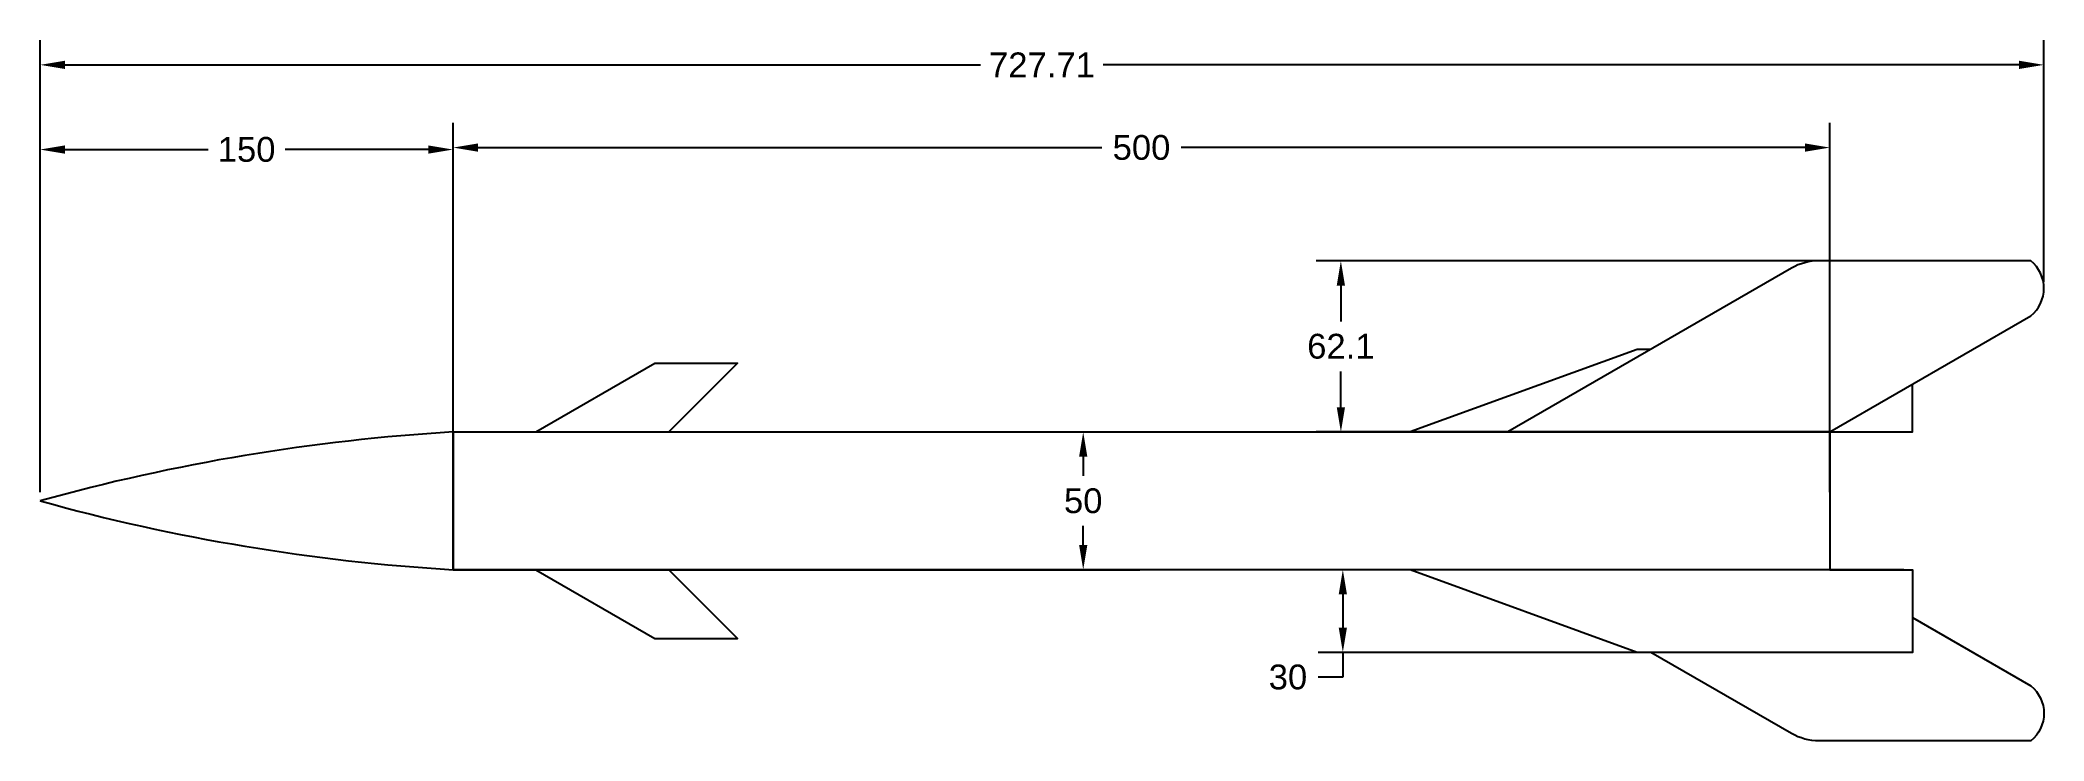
# Model space of a CAD drawing. Header units: inches. Extents: x 61 to 788, y -67 to 187.
import ezdxf

# ---------------------------------------------------------------- set-up
doc = ezdxf.new("R2010")
doc.units = ezdxf.units.IN
doc.header["$MEASUREMENT"] = 0
doc.styles.get("Standard").update_dxf_attribs({"font": 'Arial.ttf'})
doc.dimstyles.get("Standard").update_dxf_attribs({"dimtxt": 0.18, "dimasz": 0.18, "dimexe": 0.18, "dimexo": 0.0625, "dimgap": 0.09, "dimtad": 0, "dimtih": 1, "dimtoh": 1, "dimdec": 4, "dimzin": 0, "dimdsep": 46, "dimtxsty": 'Standard', "dimcen": 0.09, "dimadec": 0, "dimazin": 0, "dimtfac": 1, "dimtdec": 4, "dimtofl": 0, "dimtmove": 0, "dimatfit": 3, "dimfxl": 1, "dimtolj": 1, "dimtzin": 0, "dimarcsym": 0})

# ---------------------------------------------------------------- blocks, each defined once
blk = doc.blocks.new('*D6')
at = {"color": 0, "lineweight": -2, "transparency": 16777216}
for p, q in [((60.68, 23.01), (60.68, 187.16)), ((788.4, 99.36), (788.4, 187.16)), ((69.68, 178.16), (402.26, 178.16)), ((779.4, 178.16), (446.81, 178.16))]:
    blk.add_line(p, q, dxfattribs=at)
at = {"color": 0, "transparency": 16777216}
for points in [[(69.68, 179.66), (69.68, 176.66), (60.68, 178.16)], [(779.4, 179.66), (779.4, 176.66), (788.4, 178.16)]]:
    blk.add_solid(points, dxfattribs=at)
at = {"layer": 'Defpoints', "color": 0, "transparency": 16777216}
for p in [(788.4, 178.16), (788.4, 96.24), (60.68, 19.89)]:
    blk.add_point(p, dxfattribs=at)
at = {"color": 0, "transparency": 16777216, "insert": (424.54, 178.16), "char_height": 9, "attachment_point": 5}
blk.add_mtext('\\A1;727.71', dxfattribs=at)
blk = doc.blocks.new('*D7')
at = {"color": 0, "lineweight": -2, "transparency": 16777216}
for p, q in [((60.68, 23.01), (60.68, 156.42)), ((210.68, 23.01), (210.68, 156.42)), ((69.68, 147.42), (121.68, 147.42)), ((201.68, 147.42), (149.68, 147.42))]:
    blk.add_line(p, q, dxfattribs=at)
at = {"color": 0, "transparency": 16777216}
for points in [[(69.68, 148.92), (69.68, 145.92), (60.68, 147.42)], [(201.68, 148.92), (201.68, 145.92), (210.68, 147.42)]]:
    blk.add_solid(points, dxfattribs=at)
at = {"layer": 'Defpoints', "color": 0, "transparency": 16777216}
for p in [(60.68, 147.42), (60.68, 19.89), (210.68, 19.89)]:
    blk.add_point(p, dxfattribs=at)
at = {"color": 0, "transparency": 16777216, "insert": (135.68, 147.42), "char_height": 9, "attachment_point": 5}
blk.add_mtext('\\A1;150', dxfattribs=at)
blk = doc.blocks.new('*D8')
at = {"color": 0, "lineweight": -2, "transparency": 16777216}
for p, q in [((210.68, 23.01), (210.68, 157.13)), ((710.68, 23.01), (710.68, 157.13)), ((219.68, 148.13), (446.25, 148.13)), ((701.68, 148.13), (475.11, 148.13))]:
    blk.add_line(p, q, dxfattribs=at)
at = {"color": 0, "transparency": 16777216}
for points in [[(219.68, 149.63), (219.68, 146.63), (210.68, 148.13)], [(701.68, 149.63), (701.68, 146.63), (710.68, 148.13)]]:
    blk.add_solid(points, dxfattribs=at)
at = {"layer": 'Defpoints', "color": 0, "transparency": 16777216}
for p in [(710.68, 148.13), (210.68, 19.89), (710.68, 19.89)]:
    blk.add_point(p, dxfattribs=at)
at = {"color": 0, "transparency": 16777216, "insert": (460.68, 148.13), "char_height": 9, "attachment_point": 5}
blk.add_mtext('\\A1;500', dxfattribs=at)
blk = doc.blocks.new('*D11')
at = {"color": 0, "lineweight": -2, "transparency": 16777216}
for p, q in [((210.68, 44.82), (210.68, -5.29)), ((710.68, 44.82), (710.68, -5.29)), ((210.86, -5.11), (460.08, -5.11)), ((710.5, -5.11), (461.28, -5.11))]:
    blk.add_line(p, q, dxfattribs=at)
at = {"color": 0, "transparency": 16777216}
for points in [[(210.86, -5.08), (210.86, -5.14), (210.68, -5.11)], [(710.5, -5.08), (710.5, -5.14), (710.68, -5.11)]]:
    blk.add_solid(points, dxfattribs=at)
at = {"layer": 'Defpoints', "color": 0, "transparency": 16777216}
for p in [(210.68, 44.89), (710.68, 44.89), (710.68, -5.11)]:
    blk.add_point(p, dxfattribs=at)
at = {"color": 0, "transparency": 16777216, "insert": (460.68, -5.11), "char_height": 0.18, "attachment_point": 5}
blk.add_mtext('\\A1;500.0000', dxfattribs=at)
blk = doc.blocks.new('*D12')
at = {"color": 0, "lineweight": -2, "transparency": 16777216}
for p, q in [((213.81, 44.89), (448.52, 44.89)), ((439.52, 35.89), (439.52, 28.97)), ((439.52, 3.86), (439.52, 10.78)), ((213.99, -5.14), (448.52, -5.14))]:
    blk.add_line(p, q, dxfattribs=at)
at = {"color": 0, "transparency": 16777216}
for points in [[(438.02, 35.89), (441.02, 35.89), (439.52, 44.89)], [(438.02, 3.86), (441.02, 3.86), (439.52, -5.14)]]:
    blk.add_solid(points, dxfattribs=at)
at = {"layer": 'Defpoints', "color": 0, "transparency": 16777216}
for p in [(210.68, 44.89), (210.86, -5.14), (439.52, -5.14)]:
    blk.add_point(p, dxfattribs=at)
at = {"color": 0, "transparency": 16777216, "insert": (439.52, 19.87), "char_height": 9, "attachment_point": 5}
blk.add_mtext('\\A1;50', dxfattribs=at)
blk = doc.blocks.new('*D13')
at = {"color": 0, "lineweight": -2, "transparency": 16777216}
for p, q in [((707.56, 107.03), (524.09, 107.03)), ((533.09, 98.03), (533.09, 85.05)), ((533.09, 53.89), (533.09, 66.86)), ((707.56, 44.89), (524.09, 44.89))]:
    blk.add_line(p, q, dxfattribs=at)
at = {"color": 0, "transparency": 16777216}
for points in [[(531.59, 98.03), (534.59, 98.03), (533.09, 107.03)], [(531.59, 53.89), (534.59, 53.89), (533.09, 44.89)]]:
    blk.add_solid(points, dxfattribs=at)
at = {"layer": 'Defpoints', "color": 0, "transparency": 16777216}
for p in [(710.68, 107.03), (533.09, 44.89), (710.68, 44.89)]:
    blk.add_point(p, dxfattribs=at)
at = {"color": 0, "transparency": 16777216, "insert": (533.09, 75.96), "char_height": 9, "attachment_point": 5}
blk.add_mtext('\\A1;62.1', dxfattribs=at)
blk = doc.blocks.new('*D14')
at = {"color": 0, "lineweight": -2, "transparency": 16777216}
for p, q in [((737.56, -5.11), (524.81, -5.11)), ((533.81, -14.11), (533.81, -26.11)), ((737.56, -35.11), (524.81, -35.11)), ((533.81, -35.11), (533.81, -44.11)), ((533.81, -44.11), (524.81, -44.11))]:
    blk.add_line(p, q, dxfattribs=at)
at = {"color": 0, "transparency": 16777216}
for points in [[(532.31, -14.11), (535.31, -14.11), (533.81, -5.11)], [(532.31, -26.11), (535.31, -26.11), (533.81, -35.11)]]:
    blk.add_solid(points, dxfattribs=at)
at = {"layer": 'Defpoints', "color": 0, "transparency": 16777216}
for p in [(740.68, -5.11), (533.81, -35.11), (740.68, -35.11)]:
    blk.add_point(p, dxfattribs=at)
at = {"color": 0, "transparency": 16777216, "insert": (513.88, -44.11), "char_height": 9, "attachment_point": 5}
blk.add_mtext('\\A1;30', dxfattribs=at)

msp = doc.modelspace()

# ---------------------------------------------------------------- linework, layer by layer
for p, q in [((210.6805, -5.11435), (210.6805, 44.88565)), ((210.6805, 44.88565), (710.6805, 44.88565)), ((710.6805, 44.88565), (630.6805, 44.88565)), ((710.6805, 44.88565), (710.6805, -5.11435)), ((710.6805, -5.11435), (210.6805, -5.11435))]:
    msp.add_line(p, q)
for points in [[(710.6805, 44.88565), (783.6805, 87.03222, 0.47393992), (783.6805, 107.03222), (706.75289, 107.03222, 0.131652498), (696.75289, 104.35273), (593.75289, 44.88565)], [(740.6805, -22.43486), (783.6805, -47.26092, -0.47393992), (783.6805, -67.26092), (706.75289, -67.26092, -0.131652498), (696.75289, -64.58143), (645.71441, -35.11435)]]:
    msp.add_lwpolyline(points, format="xyb")
for points in [[(645.71441, 74.88565), (640.6805, 74.88565), (558.25618, 44.88565)], [(240.6805, 44.88565), (283.98177, 69.88565), (313.98177, 69.88565), (288.98177, 44.88565)], [(710.6805, 44.88565), (740.6805, 44.88565), (740.6805, 62.20616)], [(240.6805, -5.11435), (283.98177, -30.11435), (313.98177, -30.11435), (288.98177, -5.11435)], [(710.6805, -5.11435), (740.6805, -5.11435), (740.6805, -35.11435), (640.6805, -35.11435), (558.25618, -5.11435)]]:
    msp.add_lwpolyline(points)
for centre, start, end in [((253.76505, -676.12164), 93.41970306, 105.50494135), ((253.76505, 715.89294), 254.49505865, 266.58029694)]:
    msp.add_arc(centre, 722.29343, start, end)

# ---------------------------------------------------------------- dimensions: what is measured, and where the dimension line sits
for base, p1, p2, override, picture, middle in [((788.39534, 178.15561), (60.6805, 19.88565), (788.39534, 96.23592), {"dimscale": 50, "dimdec": 2}, '*D6', (424.53792, 178.15561)), ((60.6805, 147.41937), (210.6805, 19.88565), (60.6805, 19.88565), {"dimscale": 50, "dimdec": 0}, '*D7', (135.6805, 147.41937)), ((710.6805, 148.13271), (210.6805, 19.88565), (710.6805, 19.88565), {"dimscale": 50, "dimdec": 0}, '*D8', (460.6805, 148.13271))]:
    dim = msp.add_linear_dim(base=base, p1=p1, p2=p2, dimstyle='Standard', override=override)
    dim.commit()
    dim.dimension.update_dxf_attribs({"geometry": picture, "text_midpoint": middle})
for base, p1, p2, override, picture, middle in [((533.08515, 44.88565), (710.6805, 107.03222), (710.6805, 44.88565), {"dimscale": 50, "dimdec": 1}, '*D13', (533.08515, 75.95894)), ((439.52041, -5.14435), (210.6805, 44.88565), (210.8605, -5.14435), {"dimscale": 50, "dimdec": 0}, '*D12', (439.52041, 19.87065)), ((533.81099, -35.11435), (740.6805, -5.11435), (740.6805, -35.11435), {"dimscale": 50, "dimdec": 0}, '*D14', (513.88329, -44.11435))]:
    dim = msp.add_linear_dim(base=base, p1=p1, p2=p2, angle=90, dimstyle='Standard', override=override)
    dim.commit()
    dim.dimension.update_dxf_attribs({"geometry": picture, "text_midpoint": middle})
dim = msp.add_linear_dim(base=(710.6805, -5.11435), p1=(210.6805, 44.88565), p2=(710.6805, 44.88565), dimstyle='Standard')
dim.commit()
dim.dimension.update_dxf_attribs({"geometry": '*D11', "text_midpoint": (460.6805, -5.11435)})

doc.saveas('drawing.dxf')
